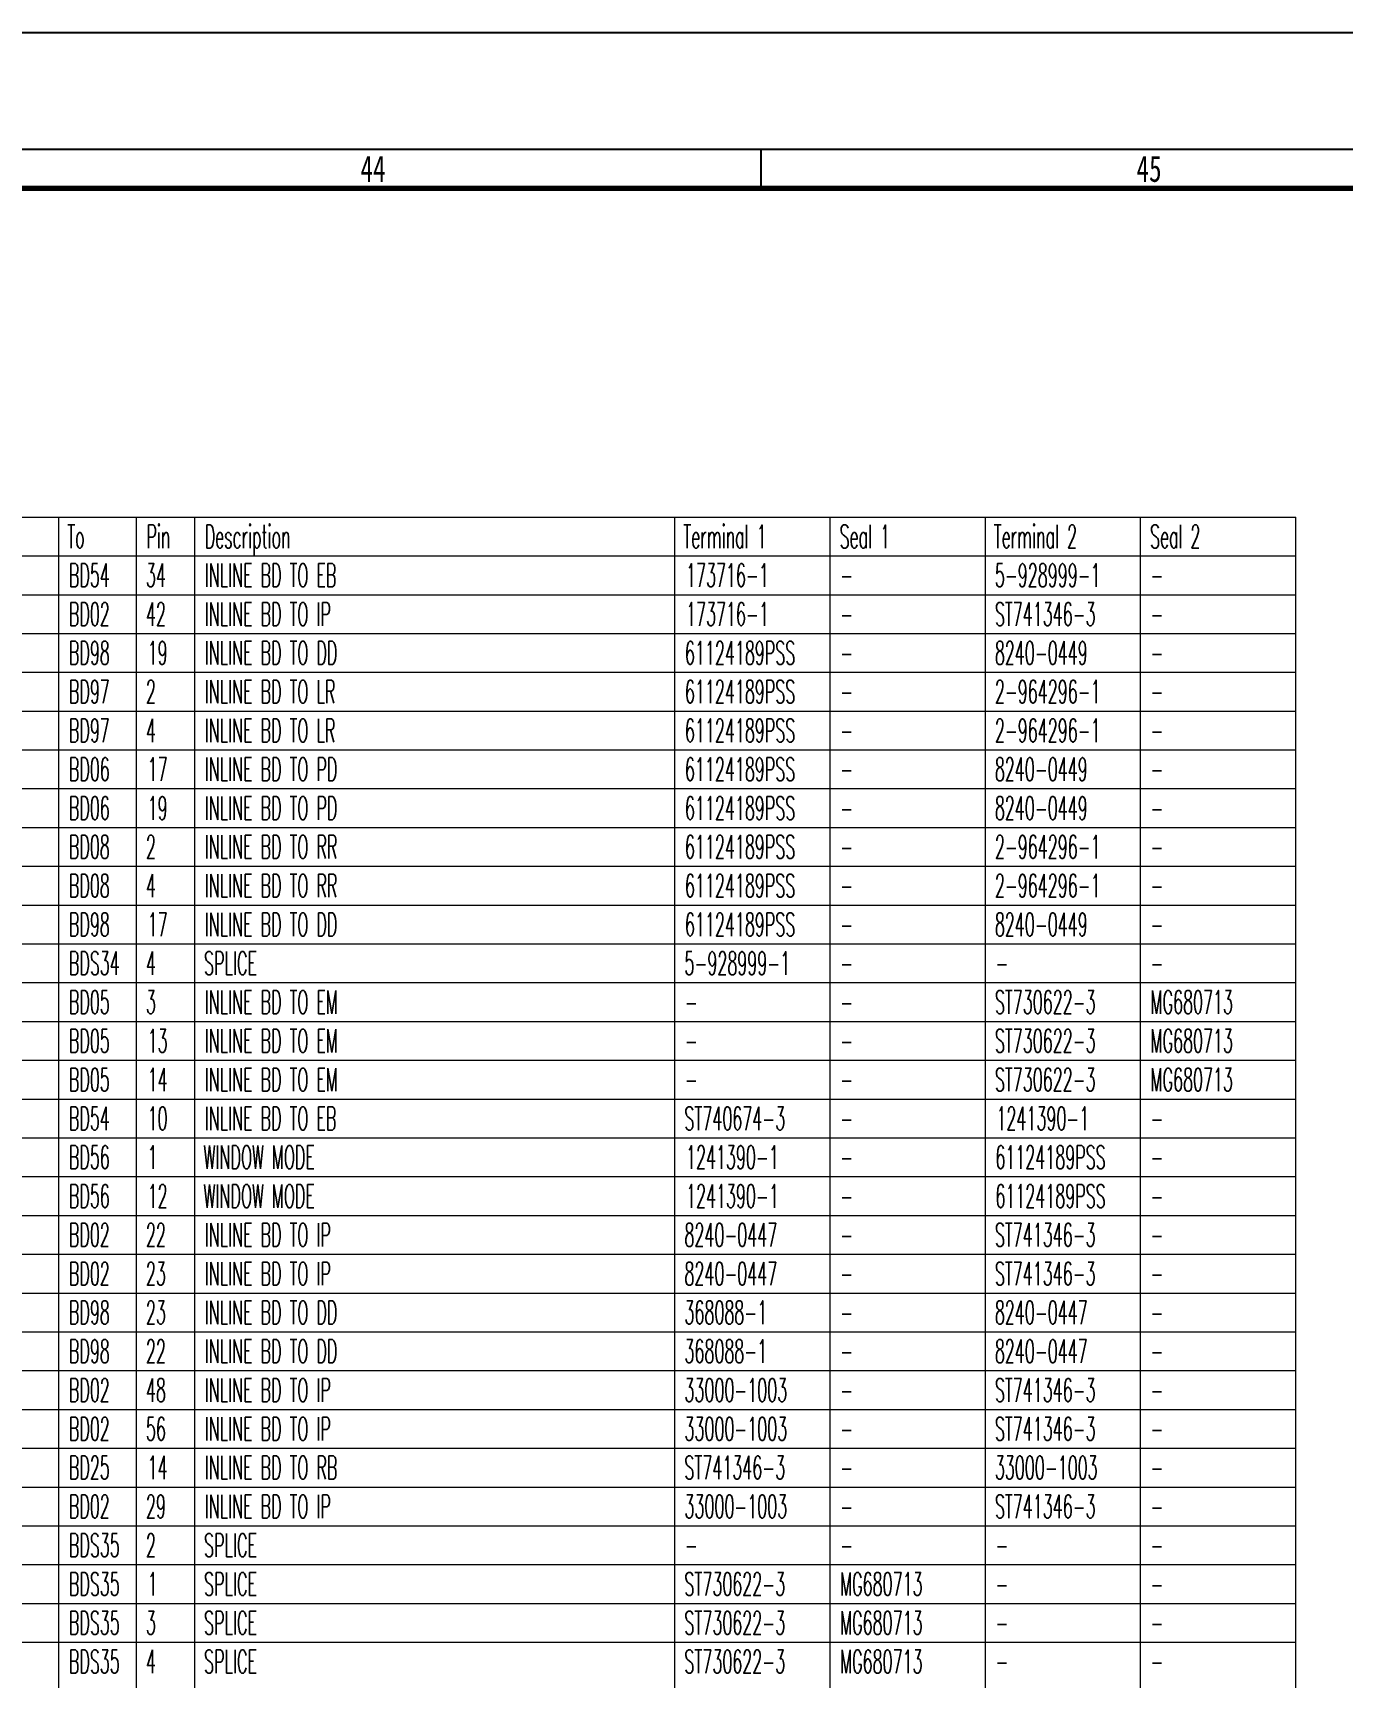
# Model space of a CAD drawing. Header units: inches. Extents: x 47316 to 59086, y 3141 to 11743.
# Drawn here: x 54574.1 to 54742.8, y 6247.1 to 6459 of the extents above; entities that cross this region are included whole.
import ezdxf

# ---------------------------------------------------------------- set-up
doc = ezdxf.new("R2010")
doc.units = ezdxf.units.IN
doc.header["$MEASUREMENT"] = 0
doc.styles.add('MtX_FangSong_GB2312', font='')
doc.styles.get("Standard").update_dxf_attribs({"font": ''})
doc.styles.get('MtX_FangSong_GB2312').set_extended_font_data('FangSong_GB2312')
doc.styles.get('Standard').set_extended_font_data('SimSun')

msp = doc.modelspace()

# ---------------------------------------------------------------- linework, layer by layer
at = {"color": 0}
for p, q in [((55003.93, 6459.03), (50247.93, 6459.03)), ((50267.93, 6444.03), (54956.93, 6444.03)), ((54667.93, 6439.03), (54667.93, 6444.03))]:
    msp.add_line(p, q, dxfattribs=at)
at = {"color": 0, "lineweight": 70}
msp.add_line((50267.93, 6439.03), (54983.93, 6439.03), dxfattribs=at)
at = {"color": 0, "linetype": 'Continuous', "lineweight": 15}
for p, q in [((54409.99, 6396.63), (54736.84, 6396.63)), ((54577.45, 5891.63), (54577.45, 6396.63)), ((54587.45, 5891.63), (54587.45, 6396.63)), ((54594.95, 5891.63), (54594.95, 6396.63)), ((54656.84, 5891.63), (54656.84, 6396.63)), ((54676.84, 5891.63), (54676.84, 6396.63)), ((54696.84, 5891.63), (54696.84, 6396.63)), ((54716.84, 5891.63), (54716.84, 6396.63)), ((54736.84, 5891.63), (54736.84, 6396.63)), ((54409.99, 6391.63), (54736.84, 6391.63)), ((54409.99, 6386.63), (54736.84, 6386.63)), ((54409.99, 6381.63), (54736.84, 6381.63)), ((54409.99, 6376.63), (54736.84, 6376.63)), ((54409.99, 6371.63), (54736.84, 6371.63)), ((54409.99, 6366.63), (54736.84, 6366.63)), ((54409.99, 6361.63), (54736.84, 6361.63)), ((54409.99, 6356.63), (54736.84, 6356.63)), ((54409.99, 6351.63), (54736.84, 6351.63)), ((54409.99, 6346.63), (54736.84, 6346.63)), ((54409.99, 6341.63), (54736.84, 6341.63)), ((54409.99, 6336.63), (54736.84, 6336.63)), ((54409.99, 6331.63), (54736.84, 6331.63)), ((54409.99, 6326.63), (54736.84, 6326.63)), ((54409.99, 6321.63), (54736.84, 6321.63)), ((54409.99, 6316.63), (54736.84, 6316.63)), ((54409.99, 6311.63), (54736.84, 6311.63)), ((54409.99, 6306.63), (54736.84, 6306.63)), ((54409.99, 6301.63), (54736.84, 6301.63)), ((54409.99, 6296.63), (54736.84, 6296.63)), ((54409.99, 6291.63), (54736.84, 6291.63)), ((54409.99, 6286.63), (54736.84, 6286.63)), ((54409.99, 6281.63), (54736.84, 6281.63)), ((54409.99, 6276.63), (54736.84, 6276.63)), ((54409.99, 6271.63), (54736.84, 6271.63)), ((54409.99, 6266.63), (54736.84, 6266.63)), ((54409.99, 6261.63), (54736.84, 6261.63)), ((54409.99, 6256.63), (54736.84, 6256.63)), ((54409.99, 6251.63), (54736.84, 6251.63))]:
    msp.add_line(p, q, dxfattribs=at)

# ---------------------------------------------------------------- texts
at = {"color": 0, "style": 'MtX_FangSong_GB2312', "width": 0.7}
for s, p in [('44', (54616.31, 6439.83)), ('45', (54716.31, 6439.83))]:
    msp.add_text(s, height=3.4, dxfattribs=at).set_placement(p)
at = {"color": 140, "linetype": 'Continuous', "lineweight": 15, "char_height": 3, "attachment_point": 1}
for s, insert, width in [('\\Fromans.shx;\\W0.5000000000;\\T1.0000000000;\\o\\lTo', (54578.52, 6395.63), 2.5), ('\\Fromans.shx;\\W0.5000000000;\\T1.0000000000;\\o\\lPin', (54588.74, 6395.63), 3.4286), ('\\Fromans.shx;\\W0.5000000000;\\T1.0000000000;\\o\\lDescription', (54596.24, 6395.63), 12.2857), ('\\Fromans.shx;\\W0.5000000000;\\T1.0000000000;\\o\\lTerminal 1', (54657.91, 6395.63), 12.2857), ('\\Fromans.shx;\\W0.5000000000;\\T1.0000000000;\\o\\lSeal 1', (54678.06, 6395.63), 7.5714), ('\\Fromans.shx;\\W0.5000000000;\\T1.0000000000;\\o\\lTerminal 2', (54697.91, 6395.63), 12.2857), ('\\Fromans.shx;\\W0.5000000000;\\T1.0000000000;\\o\\lSeal 2', (54718.06, 6395.63), 7.5714)]:
    msp.add_mtext(s, dxfattribs=dict(at, insert=insert, width=width))
at = {"color": 7, "linetype": 'Continuous', "lineweight": 15, "char_height": 3, "attachment_point": 1}
for s, insert, width in [('\\Fromans.shx;\\W0.5000000000;\\T1.0000000000;\\o\\lBD54', (54578.74, 6390.63), 5.8571), ('\\Fromans.shx;\\W0.5000000000;\\T1.0000000000;\\o\\l34', (54588.67, 6390.63), 2.8571), ('\\Fromans.shx;\\W0.5000000000;\\T1.0000000000;\\o\\lINLINE BD TO EB', (54596.24, 6390.63), 19.9286), ('\\Fromans.shx;\\W0.5000000000;\\T1.0000000000;\\o\\l173716-1', (54658.27, 6390.63), 11.8571), ('\\Fromans.shx;\\W0.5000000000;\\T1.0000000000;\\o\\l-', (54678.13, 6390.63), 1.8571), ('\\Fromans.shx;\\W0.5000000000;\\T1.0000000000;\\o\\l5-928999-1', (54698.06, 6390.63), 15.1429), ('\\Fromans.shx;\\W0.5000000000;\\T1.0000000000;\\o\\l-', (54718.13, 6390.63), 1.8571), ('\\Fromans.shx;\\W0.5000000000;\\T1.0000000000;\\o\\lBD02', (54578.74, 6385.63), 5.8571), ('\\Fromans.shx;\\W0.5000000000;\\T1.0000000000;\\o\\l42', (54588.67, 6385.63), 2.8571), ('\\Fromans.shx;\\W0.5000000000;\\T1.0000000000;\\o\\lINLINE BD TO IP', (54596.24, 6385.63), 19.1429), ('\\Fromans.shx;\\W0.5000000000;\\T1.0000000000;\\o\\l173716-1', (54658.27, 6385.63), 11.8571), ('\\Fromans.shx;\\W0.5000000000;\\T1.0000000000;\\o\\lST741346-3', (54698.06, 6385.63), 14.4286), ('\\Fromans.shx;\\W0.5000000000;\\T1.0000000000;\\o\\l-', (54678.13, 6385.63), 1.8571), ('\\Fromans.shx;\\W0.5000000000;\\T1.0000000000;\\o\\l-', (54718.13, 6385.63), 1.8571), ('\\Fromans.shx;\\W0.5000000000;\\T1.0000000000;\\o\\lBD98', (54578.74, 6380.63), 5.8571), ('\\Fromans.shx;\\W0.5000000000;\\T1.0000000000;\\o\\l19', (54588.88, 6380.63), 2.8571), ('\\Fromans.shx;\\W0.5000000000;\\T1.0000000000;\\o\\lINLINE BD TO DD', (54596.24, 6380.63), 20.0714), ('\\Fromans.shx;\\W0.5000000000;\\T1.0000000000;\\o\\l61124189PSS', (54658.13, 6380.63), 15.7857), ('\\Fromans.shx;\\W0.5000000000;\\T1.0000000000;\\o\\l8240-0449', (54698.06, 6380.63), 13.2857), ('\\Fromans.shx;\\W0.5000000000;\\T1.0000000000;\\o\\l-', (54678.13, 6380.63), 1.8571), ('\\Fromans.shx;\\W0.5000000000;\\T1.0000000000;\\o\\l-', (54718.13, 6380.63), 1.8571), ('\\Fromans.shx;\\W0.5000000000;\\T1.0000000000;\\o\\lBD97', (54578.74, 6375.63), 5.8571), ('\\Fromans.shx;\\W0.5000000000;\\T1.0000000000;\\o\\l2', (54588.67, 6375.63), 1.4286), ('\\Fromans.shx;\\W0.5000000000;\\T1.0000000000;\\o\\lINLINE BD TO LR', (54596.24, 6375.63), 19.7857), ('\\Fromans.shx;\\W0.5000000000;\\T1.0000000000;\\o\\l61124189PSS', (54658.13, 6375.63), 15.7857), ('\\Fromans.shx;\\W0.5000000000;\\T1.0000000000;\\o\\l-', (54678.13, 6375.63), 1.8571), ('\\Fromans.shx;\\W0.5000000000;\\T1.0000000000;\\o\\l2-964296-1', (54698.06, 6375.63), 15.1429), ('\\Fromans.shx;\\W0.5000000000;\\T1.0000000000;\\o\\l-', (54718.13, 6375.63), 1.8571), ('\\Fromans.shx;\\W0.5000000000;\\T1.0000000000;\\o\\lBD97', (54578.74, 6370.63), 5.8571), ('\\Fromans.shx;\\W0.5000000000;\\T1.0000000000;\\o\\l4', (54588.67, 6370.63), 1.4286), ('\\Fromans.shx;\\W0.5000000000;\\T1.0000000000;\\o\\lINLINE BD TO LR', (54596.24, 6370.63), 19.7857), ('\\Fromans.shx;\\W0.5000000000;\\T1.0000000000;\\o\\l61124189PSS', (54658.13, 6370.63), 15.7857), ('\\Fromans.shx;\\W0.5000000000;\\T1.0000000000;\\o\\l2-964296-1', (54698.06, 6370.63), 15.1429), ('\\Fromans.shx;\\W0.5000000000;\\T1.0000000000;\\o\\l-', (54678.13, 6370.63), 1.8571), ('\\Fromans.shx;\\W0.5000000000;\\T1.0000000000;\\o\\l-', (54718.13, 6370.63), 1.8571), ('\\Fromans.shx;\\W0.5000000000;\\T1.0000000000;\\o\\lBD06', (54578.74, 6365.63), 5.8571), ('\\Fromans.shx;\\W0.5000000000;\\T1.0000000000;\\o\\l17', (54588.88, 6365.63), 2.8571), ('\\Fromans.shx;\\W0.5000000000;\\T1.0000000000;\\o\\lINLINE BD TO PD', (54596.24, 6365.63), 20.0714), ('\\Fromans.shx;\\W0.5000000000;\\T1.0000000000;\\o\\l61124189PSS', (54658.13, 6365.63), 15.7857), ('\\Fromans.shx;\\W0.5000000000;\\T1.0000000000;\\o\\l8240-0449', (54698.06, 6365.63), 13.2857), ('\\Fromans.shx;\\W0.5000000000;\\T1.0000000000;\\o\\l-', (54678.13, 6365.63), 1.8571), ('\\Fromans.shx;\\W0.5000000000;\\T1.0000000000;\\o\\l-', (54718.13, 6365.63), 1.8571), ('\\Fromans.shx;\\W0.5000000000;\\T1.0000000000;\\o\\lBD06', (54578.74, 6360.63), 5.8571), ('\\Fromans.shx;\\W0.5000000000;\\T1.0000000000;\\o\\l19', (54588.88, 6360.63), 2.8571), ('\\Fromans.shx;\\W0.5000000000;\\T1.0000000000;\\o\\lINLINE BD TO PD', (54596.24, 6360.63), 20.0714), ('\\Fromans.shx;\\W0.5000000000;\\T1.0000000000;\\o\\l61124189PSS', (54658.13, 6360.63), 15.7857), ('\\Fromans.shx;\\W0.5000000000;\\T1.0000000000;\\o\\l8240-0449', (54698.06, 6360.63), 13.2857), ('\\Fromans.shx;\\W0.5000000000;\\T1.0000000000;\\o\\l-', (54678.13, 6360.63), 1.8571), ('\\Fromans.shx;\\W0.5000000000;\\T1.0000000000;\\o\\l-', (54718.13, 6360.63), 1.8571), ('\\Fromans.shx;\\W0.5000000000;\\T1.0000000000;\\o\\lBD08', (54578.74, 6355.63), 5.8571), ('\\Fromans.shx;\\W0.5000000000;\\T1.0000000000;\\o\\l2', (54588.67, 6355.63), 1.4286), ('\\Fromans.shx;\\W0.5000000000;\\T1.0000000000;\\o\\lINLINE BD TO RR', (54596.24, 6355.63), 20.0714), ('\\Fromans.shx;\\W0.5000000000;\\T1.0000000000;\\o\\l61124189PSS', (54658.13, 6355.63), 15.7857), ('\\Fromans.shx;\\W0.5000000000;\\T1.0000000000;\\o\\l2-964296-1', (54698.06, 6355.63), 15.1429), ('\\Fromans.shx;\\W0.5000000000;\\T1.0000000000;\\o\\l-', (54678.13, 6355.63), 1.8571), ('\\Fromans.shx;\\W0.5000000000;\\T1.0000000000;\\o\\l-', (54718.13, 6355.63), 1.8571), ('\\Fromans.shx;\\W0.5000000000;\\T1.0000000000;\\o\\lBD08', (54578.74, 6350.63), 5.8571), ('\\Fromans.shx;\\W0.5000000000;\\T1.0000000000;\\o\\l4', (54588.67, 6350.63), 1.4286), ('\\Fromans.shx;\\W0.5000000000;\\T1.0000000000;\\o\\lINLINE BD TO RR', (54596.24, 6350.63), 20.0714), ('\\Fromans.shx;\\W0.5000000000;\\T1.0000000000;\\o\\l61124189PSS', (54658.13, 6350.63), 15.7857), ('\\Fromans.shx;\\W0.5000000000;\\T1.0000000000;\\o\\l2-964296-1', (54698.06, 6350.63), 15.1429), ('\\Fromans.shx;\\W0.5000000000;\\T1.0000000000;\\o\\l-', (54678.13, 6350.63), 1.8571), ('\\Fromans.shx;\\W0.5000000000;\\T1.0000000000;\\o\\l-', (54718.13, 6350.63), 1.8571), ('\\Fromans.shx;\\W0.5000000000;\\T1.0000000000;\\o\\lBD98', (54578.74, 6345.63), 5.8571), ('\\Fromans.shx;\\W0.5000000000;\\T1.0000000000;\\o\\l17', (54588.88, 6345.63), 2.8571), ('\\Fromans.shx;\\W0.5000000000;\\T1.0000000000;\\o\\lINLINE BD TO DD', (54596.24, 6345.63), 20.0714), ('\\Fromans.shx;\\W0.5000000000;\\T1.0000000000;\\o\\l61124189PSS', (54658.13, 6345.63), 15.7857), ('\\Fromans.shx;\\W0.5000000000;\\T1.0000000000;\\o\\l8240-0449', (54698.06, 6345.63), 13.2857), ('\\Fromans.shx;\\W0.5000000000;\\T1.0000000000;\\o\\l-', (54678.13, 6345.63), 1.8571), ('\\Fromans.shx;\\W0.5000000000;\\T1.0000000000;\\o\\l-', (54718.13, 6345.63), 1.8571), ('\\Fromans.shx;\\W0.5000000000;\\T1.0000000000;\\o\\lBDS34', (54578.74, 6340.63), 7.2857), ('\\Fromans.shx;\\W0.5000000000;\\T1.0000000000;\\o\\l4', (54588.67, 6340.63), 1.4286), ('\\Fromans.shx;\\W0.5000000000;\\T1.0000000000;\\o\\lSPLICE', (54596.17, 6340.63), 7.5714), ('\\Fromans.shx;\\W0.5000000000;\\T1.0000000000;\\o\\l5-928999-1', (54658.06, 6340.63), 15.1429), ('\\Fromans.shx;\\W0.5000000000;\\T1.0000000000;\\o\\l-', (54678.13, 6340.63), 1.8571), ('\\Fromans.shx;\\W0.5000000000;\\T1.0000000000;\\o\\l-', (54698.13, 6340.63), 1.8571), ('\\Fromans.shx;\\W0.5000000000;\\T1.0000000000;\\o\\l-', (54718.13, 6340.63), 1.8571), ('\\Fromans.shx;\\W0.5000000000;\\T1.0000000000;\\o\\lBD05', (54578.74, 6335.63), 5.8571), ('\\Fromans.shx;\\W0.5000000000;\\T1.0000000000;\\o\\l3', (54588.67, 6335.63), 1.4286), ('\\Fromans.shx;\\W0.5000000000;\\T1.0000000000;\\o\\lINLINE BD TO EM', (54596.24, 6335.63), 20.1429), ('\\Fromans.shx;\\W0.5000000000;\\T1.0000000000;\\o\\l-', (54658.13, 6335.63), 1.8571), ('\\Fromans.shx;\\W0.5000000000;\\T1.0000000000;\\o\\l-', (54678.13, 6335.63), 1.8571), ('\\Fromans.shx;\\W0.5000000000;\\T1.0000000000;\\o\\lST730622-3', (54698.06, 6335.63), 14.4286), ('\\Fromans.shx;\\W0.5000000000;\\T1.0000000000;\\o\\lMG680713', (54718.13, 6335.63), 11.7857), ('\\Fromans.shx;\\W0.5000000000;\\T1.0000000000;\\o\\lBD05', (54578.74, 6330.63), 5.8571), ('\\Fromans.shx;\\W0.5000000000;\\T1.0000000000;\\o\\l13', (54588.88, 6330.63), 2.8571), ('\\Fromans.shx;\\W0.5000000000;\\T1.0000000000;\\o\\lINLINE BD TO EM', (54596.24, 6330.63), 20.1429), ('\\Fromans.shx;\\W0.5000000000;\\T1.0000000000;\\o\\lST730622-3', (54698.06, 6330.63), 14.4286), ('\\Fromans.shx;\\W0.5000000000;\\T1.0000000000;\\o\\lMG680713', (54718.13, 6330.63), 11.7857), ('\\Fromans.shx;\\W0.5000000000;\\T1.0000000000;\\o\\l-', (54658.13, 6330.63), 1.8571), ('\\Fromans.shx;\\W0.5000000000;\\T1.0000000000;\\o\\l-', (54678.13, 6330.63), 1.8571), ('\\Fromans.shx;\\W0.5000000000;\\T1.0000000000;\\o\\lBD05', (54578.74, 6325.63), 5.8571), ('\\Fromans.shx;\\W0.5000000000;\\T1.0000000000;\\o\\l14', (54588.88, 6325.63), 2.8571), ('\\Fromans.shx;\\W0.5000000000;\\T1.0000000000;\\o\\lINLINE BD TO EM', (54596.24, 6325.63), 20.1429), ('\\Fromans.shx;\\W0.5000000000;\\T1.0000000000;\\o\\lST730622-3', (54698.06, 6325.63), 14.4286), ('\\Fromans.shx;\\W0.5000000000;\\T1.0000000000;\\o\\lMG680713', (54718.13, 6325.63), 11.7857), ('\\Fromans.shx;\\W0.5000000000;\\T1.0000000000;\\o\\l-', (54658.13, 6325.63), 1.8571), ('\\Fromans.shx;\\W0.5000000000;\\T1.0000000000;\\o\\l-', (54678.13, 6325.63), 1.8571), ('\\Fromans.shx;\\W0.5000000000;\\T1.0000000000;\\o\\lBD54', (54578.74, 6320.63), 5.8571), ('\\Fromans.shx;\\W0.5000000000;\\T1.0000000000;\\o\\l10', (54588.88, 6320.63), 2.8571), ('\\Fromans.shx;\\W0.5000000000;\\T1.0000000000;\\o\\lINLINE BD TO EB', (54596.24, 6320.63), 19.9286), ('\\Fromans.shx;\\W0.5000000000;\\T1.0000000000;\\o\\lST740674-3', (54658.06, 6320.63), 14.4286), ('\\Fromans.shx;\\W0.5000000000;\\T1.0000000000;\\o\\l-', (54678.13, 6320.63), 1.8571), ('\\Fromans.shx;\\W0.5000000000;\\T1.0000000000;\\o\\l1241390-1', (54698.27, 6320.63), 13.2857), ('\\Fromans.shx;\\W0.5000000000;\\T1.0000000000;\\o\\l-', (54718.13, 6320.63), 1.8571), ('\\Fromans.shx;\\W0.5000000000;\\T1.0000000000;\\o\\lBD56', (54578.74, 6315.63), 5.8571), ('\\Fromans.shx;\\W0.5000000000;\\T1.0000000000;\\o\\l1', (54588.88, 6315.63), 1.4286), ('\\Fromans.shx;\\W0.5000000000;\\T1.0000000000;\\o\\lWINDOW MODE', (54596.1, 6315.63), 16.2857), ('\\Fromans.shx;\\W0.5000000000;\\T1.0000000000;\\o\\l1241390-1', (54658.27, 6315.63), 13.2857), ('\\Fromans.shx;\\W0.5000000000;\\T1.0000000000;\\o\\l61124189PSS', (54698.13, 6315.63), 15.7857), ('\\Fromans.shx;\\W0.5000000000;\\T1.0000000000;\\o\\l-', (54678.13, 6315.63), 1.8571), ('\\Fromans.shx;\\W0.5000000000;\\T1.0000000000;\\o\\l-', (54718.13, 6315.63), 1.8571), ('\\Fromans.shx;\\W0.5000000000;\\T1.0000000000;\\o\\lBD56', (54578.74, 6310.63), 5.8571), ('\\Fromans.shx;\\W0.5000000000;\\T1.0000000000;\\o\\l12', (54588.88, 6310.63), 2.8571), ('\\Fromans.shx;\\W0.5000000000;\\T1.0000000000;\\o\\lWINDOW MODE', (54596.1, 6310.63), 16.2857), ('\\Fromans.shx;\\W0.5000000000;\\T1.0000000000;\\o\\l1241390-1', (54658.27, 6310.63), 13.2857), ('\\Fromans.shx;\\W0.5000000000;\\T1.0000000000;\\o\\l61124189PSS', (54698.13, 6310.63), 15.7857), ('\\Fromans.shx;\\W0.5000000000;\\T1.0000000000;\\o\\l-', (54678.13, 6310.63), 1.8571), ('\\Fromans.shx;\\W0.5000000000;\\T1.0000000000;\\o\\l-', (54718.13, 6310.63), 1.8571), ('\\Fromans.shx;\\W0.5000000000;\\T1.0000000000;\\o\\lBD02', (54578.74, 6305.63), 5.8571), ('\\Fromans.shx;\\W0.5000000000;\\T1.0000000000;\\o\\l22', (54588.67, 6305.63), 2.8571), ('\\Fromans.shx;\\W0.5000000000;\\T1.0000000000;\\o\\lINLINE BD TO IP', (54596.24, 6305.63), 19.1429), ('\\Fromans.shx;\\W0.5000000000;\\T1.0000000000;\\o\\l8240-0447', (54658.06, 6305.63), 13.2857), ('\\Fromans.shx;\\W0.5000000000;\\T1.0000000000;\\o\\l-', (54678.13, 6305.63), 1.8571), ('\\Fromans.shx;\\W0.5000000000;\\T1.0000000000;\\o\\lST741346-3', (54698.06, 6305.63), 14.4286), ('\\Fromans.shx;\\W0.5000000000;\\T1.0000000000;\\o\\l-', (54718.13, 6305.63), 1.8571), ('\\Fromans.shx;\\W0.5000000000;\\T1.0000000000;\\o\\lBD02', (54578.74, 6300.63), 5.8571), ('\\Fromans.shx;\\W0.5000000000;\\T1.0000000000;\\o\\l23', (54588.67, 6300.63), 2.8571), ('\\Fromans.shx;\\W0.5000000000;\\T1.0000000000;\\o\\lINLINE BD TO IP', (54596.24, 6300.63), 19.1429), ('\\Fromans.shx;\\W0.5000000000;\\T1.0000000000;\\o\\l8240-0447', (54658.06, 6300.63), 13.2857), ('\\Fromans.shx;\\W0.5000000000;\\T1.0000000000;\\o\\lST741346-3', (54698.06, 6300.63), 14.4286), ('\\Fromans.shx;\\W0.5000000000;\\T1.0000000000;\\o\\l-', (54678.13, 6300.63), 1.8571), ('\\Fromans.shx;\\W0.5000000000;\\T1.0000000000;\\o\\l-', (54718.13, 6300.63), 1.8571), ('\\Fromans.shx;\\W0.5000000000;\\T1.0000000000;\\o\\lBD98', (54578.74, 6295.63), 5.8571), ('\\Fromans.shx;\\W0.5000000000;\\T1.0000000000;\\o\\l23', (54588.67, 6295.63), 2.8571), ('\\Fromans.shx;\\W0.5000000000;\\T1.0000000000;\\o\\lINLINE BD TO DD', (54596.24, 6295.63), 20.0714), ('\\Fromans.shx;\\W0.5000000000;\\T1.0000000000;\\o\\l368088-1', (54658.06, 6295.63), 11.8571), ('\\Fromans.shx;\\W0.5000000000;\\T1.0000000000;\\o\\l8240-0447', (54698.06, 6295.63), 13.2857), ('\\Fromans.shx;\\W0.5000000000;\\T1.0000000000;\\o\\l-', (54678.13, 6295.63), 1.8571), ('\\Fromans.shx;\\W0.5000000000;\\T1.0000000000;\\o\\l-', (54718.13, 6295.63), 1.8571), ('\\Fromans.shx;\\W0.5000000000;\\T1.0000000000;\\o\\lBD98', (54578.74, 6290.63), 5.8571), ('\\Fromans.shx;\\W0.5000000000;\\T1.0000000000;\\o\\l22', (54588.67, 6290.63), 2.8571), ('\\Fromans.shx;\\W0.5000000000;\\T1.0000000000;\\o\\lINLINE BD TO DD', (54596.24, 6290.63), 20.0714), ('\\Fromans.shx;\\W0.5000000000;\\T1.0000000000;\\o\\l368088-1', (54658.06, 6290.63), 11.8571), ('\\Fromans.shx;\\W0.5000000000;\\T1.0000000000;\\o\\l8240-0447', (54698.06, 6290.63), 13.2857), ('\\Fromans.shx;\\W0.5000000000;\\T1.0000000000;\\o\\l-', (54678.13, 6290.63), 1.8571), ('\\Fromans.shx;\\W0.5000000000;\\T1.0000000000;\\o\\l-', (54718.13, 6290.63), 1.8571), ('\\Fromans.shx;\\W0.5000000000;\\T1.0000000000;\\o\\lBD02', (54578.74, 6285.63), 5.8571), ('\\Fromans.shx;\\W0.5000000000;\\T1.0000000000;\\o\\l48', (54588.67, 6285.63), 2.8571), ('\\Fromans.shx;\\W0.5000000000;\\T1.0000000000;\\o\\lINLINE BD TO IP', (54596.24, 6285.63), 19.1429), ('\\Fromans.shx;\\W0.5000000000;\\T1.0000000000;\\o\\l33000-1003', (54658.06, 6285.63), 14.7143), ('\\Fromans.shx;\\W0.5000000000;\\T1.0000000000;\\o\\lST741346-3', (54698.06, 6285.63), 14.4286), ('\\Fromans.shx;\\W0.5000000000;\\T1.0000000000;\\o\\l-', (54678.13, 6285.63), 1.8571), ('\\Fromans.shx;\\W0.5000000000;\\T1.0000000000;\\o\\l-', (54718.13, 6285.63), 1.8571), ('\\Fromans.shx;\\W0.5000000000;\\T1.0000000000;\\o\\lBD02', (54578.74, 6280.63), 5.8571), ('\\Fromans.shx;\\W0.5000000000;\\T1.0000000000;\\o\\l56', (54588.67, 6280.63), 2.8571), ('\\Fromans.shx;\\W0.5000000000;\\T1.0000000000;\\o\\lINLINE BD TO IP', (54596.24, 6280.63), 19.1429), ('\\Fromans.shx;\\W0.5000000000;\\T1.0000000000;\\o\\l33000-1003', (54658.06, 6280.63), 14.7143), ('\\Fromans.shx;\\W0.5000000000;\\T1.0000000000;\\o\\lST741346-3', (54698.06, 6280.63), 14.4286), ('\\Fromans.shx;\\W0.5000000000;\\T1.0000000000;\\o\\l-', (54678.13, 6280.63), 1.8571), ('\\Fromans.shx;\\W0.5000000000;\\T1.0000000000;\\o\\l-', (54718.13, 6280.63), 1.8571), ('\\Fromans.shx;\\W0.5000000000;\\T1.0000000000;\\o\\lBD25', (54578.74, 6275.63), 5.8571), ('\\Fromans.shx;\\W0.5000000000;\\T1.0000000000;\\o\\l14', (54588.88, 6275.63), 2.8571), ('\\Fromans.shx;\\W0.5000000000;\\T1.0000000000;\\o\\lINLINE BD TO RB', (54596.24, 6275.63), 20.0714), ('\\Fromans.shx;\\W0.5000000000;\\T1.0000000000;\\o\\lST741346-3', (54658.06, 6275.63), 14.4286), ('\\Fromans.shx;\\W0.5000000000;\\T1.0000000000;\\o\\l33000-1003', (54698.06, 6275.63), 14.7143), ('\\Fromans.shx;\\W0.5000000000;\\T1.0000000000;\\o\\l-', (54678.13, 6275.63), 1.8571), ('\\Fromans.shx;\\W0.5000000000;\\T1.0000000000;\\o\\l-', (54718.13, 6275.63), 1.8571), ('\\Fromans.shx;\\W0.5000000000;\\T1.0000000000;\\o\\lBD02', (54578.74, 6270.63), 5.8571), ('\\Fromans.shx;\\W0.5000000000;\\T1.0000000000;\\o\\l29', (54588.67, 6270.63), 2.8571), ('\\Fromans.shx;\\W0.5000000000;\\T1.0000000000;\\o\\lINLINE BD TO IP', (54596.24, 6270.63), 19.1429), ('\\Fromans.shx;\\W0.5000000000;\\T1.0000000000;\\o\\l33000-1003', (54658.06, 6270.63), 14.7143), ('\\Fromans.shx;\\W0.5000000000;\\T1.0000000000;\\o\\lST741346-3', (54698.06, 6270.63), 14.4286), ('\\Fromans.shx;\\W0.5000000000;\\T1.0000000000;\\o\\l-', (54678.13, 6270.63), 1.8571), ('\\Fromans.shx;\\W0.5000000000;\\T1.0000000000;\\o\\l-', (54718.13, 6270.63), 1.8571), ('\\Fromans.shx;\\W0.5000000000;\\T1.0000000000;\\o\\lBDS35', (54578.74, 6265.63), 7.2857), ('\\Fromans.shx;\\W0.5000000000;\\T1.0000000000;\\o\\l2', (54588.67, 6265.63), 1.4286), ('\\Fromans.shx;\\W0.5000000000;\\T1.0000000000;\\o\\lSPLICE', (54596.17, 6265.63), 7.5714), ('\\Fromans.shx;\\W0.5000000000;\\T1.0000000000;\\o\\l-', (54658.13, 6265.63), 1.8571), ('\\Fromans.shx;\\W0.5000000000;\\T1.0000000000;\\o\\l-', (54678.13, 6265.63), 1.8571), ('\\Fromans.shx;\\W0.5000000000;\\T1.0000000000;\\o\\l-', (54698.13, 6265.63), 1.8571), ('\\Fromans.shx;\\W0.5000000000;\\T1.0000000000;\\o\\l-', (54718.13, 6265.63), 1.8571), ('\\Fromans.shx;\\W0.5000000000;\\T1.0000000000;\\o\\lBDS35', (54578.74, 6260.63), 7.2857), ('\\Fromans.shx;\\W0.5000000000;\\T1.0000000000;\\o\\l1', (54588.88, 6260.63), 1.4286), ('\\Fromans.shx;\\W0.5000000000;\\T1.0000000000;\\o\\lSPLICE', (54596.17, 6260.63), 7.5714), ('\\Fromans.shx;\\W0.5000000000;\\T1.0000000000;\\o\\lST730622-3', (54658.06, 6260.63), 14.4286), ('\\Fromans.shx;\\W0.5000000000;\\T1.0000000000;\\o\\lMG680713', (54678.13, 6260.63), 11.7857), ('\\Fromans.shx;\\W0.5000000000;\\T1.0000000000;\\o\\l-', (54698.13, 6260.63), 1.8571), ('\\Fromans.shx;\\W0.5000000000;\\T1.0000000000;\\o\\l-', (54718.13, 6260.63), 1.8571), ('\\Fromans.shx;\\W0.5000000000;\\T1.0000000000;\\o\\lBDS35', (54578.74, 6255.63), 7.2857), ('\\Fromans.shx;\\W0.5000000000;\\T1.0000000000;\\o\\l3', (54588.67, 6255.63), 1.4286), ('\\Fromans.shx;\\W0.5000000000;\\T1.0000000000;\\o\\lSPLICE', (54596.17, 6255.63), 7.5714), ('\\Fromans.shx;\\W0.5000000000;\\T1.0000000000;\\o\\lST730622-3', (54658.06, 6255.63), 14.4286), ('\\Fromans.shx;\\W0.5000000000;\\T1.0000000000;\\o\\lMG680713', (54678.13, 6255.63), 11.7857), ('\\Fromans.shx;\\W0.5000000000;\\T1.0000000000;\\o\\l-', (54698.13, 6255.63), 1.8571), ('\\Fromans.shx;\\W0.5000000000;\\T1.0000000000;\\o\\l-', (54718.13, 6255.63), 1.8571), ('\\Fromans.shx;\\W0.5000000000;\\T1.0000000000;\\o\\lBDS35', (54578.74, 6250.63), 7.2857), ('\\Fromans.shx;\\W0.5000000000;\\T1.0000000000;\\o\\l4', (54588.67, 6250.63), 1.4286), ('\\Fromans.shx;\\W0.5000000000;\\T1.0000000000;\\o\\lSPLICE', (54596.17, 6250.63), 7.5714), ('\\Fromans.shx;\\W0.5000000000;\\T1.0000000000;\\o\\lST730622-3', (54658.06, 6250.63), 14.4286), ('\\Fromans.shx;\\W0.5000000000;\\T1.0000000000;\\o\\lMG680713', (54678.13, 6250.63), 11.7857), ('\\Fromans.shx;\\W0.5000000000;\\T1.0000000000;\\o\\l-', (54698.13, 6250.63), 1.8571), ('\\Fromans.shx;\\W0.5000000000;\\T1.0000000000;\\o\\l-', (54718.13, 6250.63), 1.8571)]:
    msp.add_mtext(s, dxfattribs=dict(at, insert=insert, width=width))

doc.saveas('drawing.dxf')
